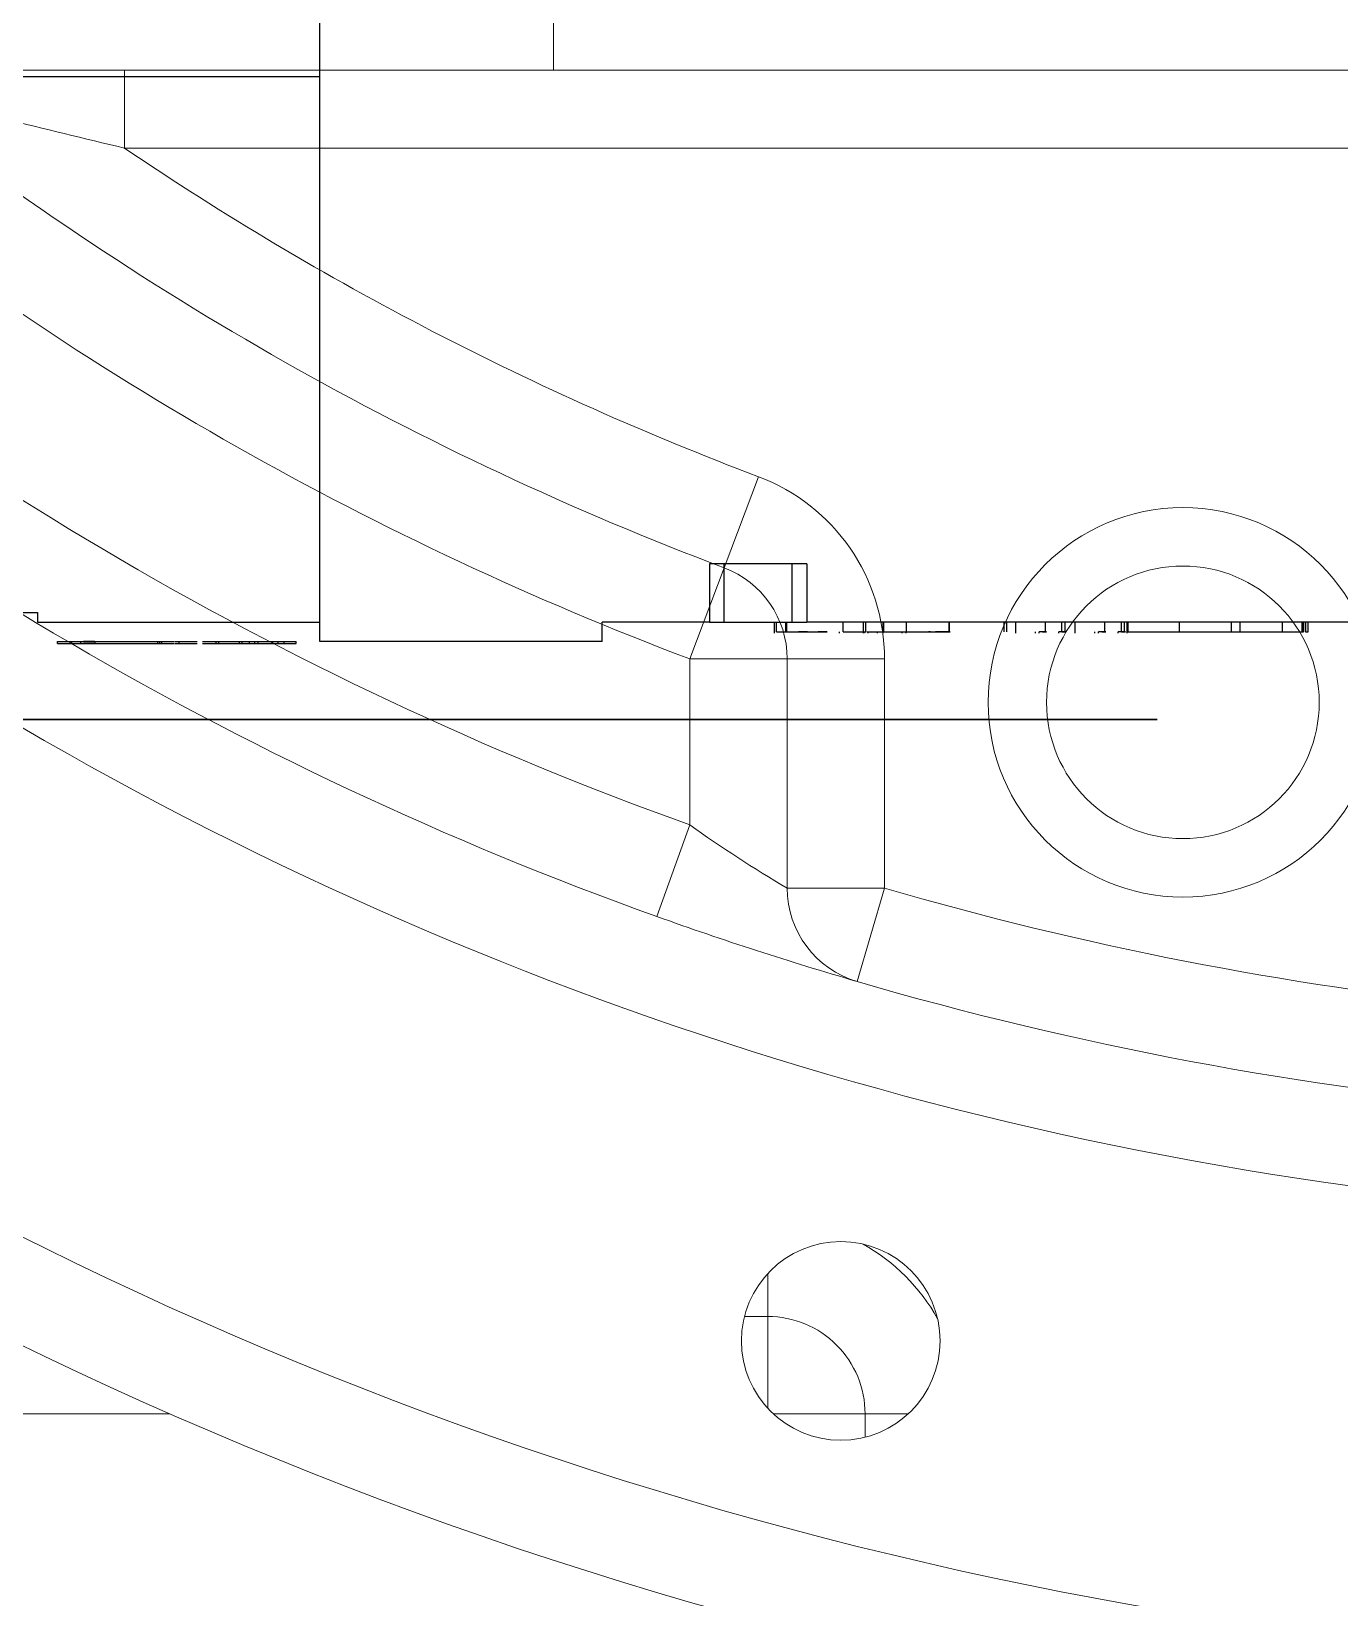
# Model space of a CAD drawing. Header units: millimetres. Extents: x 10462777 to 22643323, y 453826 to 1389191.
# Drawn here: x 11308248 to 11308315.1, y 596676.7 to 596757.1 of the extents above; entities that cross this region are included whole.
import ezdxf

# ---------------------------------------------------------------- set-up
doc = ezdxf.new("R2010")
doc.units = ezdxf.units.MM
doc.header["$LTSCALE"] = 200
doc.header["$MEASUREMENT"] = 0
doc.linetypes.add('CENTER2', pattern=[1.125, 0.75, -0.125, 0.125, -0.125])
doc.linetypes.add('PHANTOM', pattern=[2.5, 1.25, -0.25, 0.25, -0.25, 0.25, -0.25])
doc.layers.get('0').update_dxf_attribs({"linetype": 'CONTINUOUS'})
for name, color, linetype in [('2', 2, 'CONTINUOUS'), ('205', 4, 'CONTINUOUS'), ('DV1_DEFAULT', 7, 'CONTINUOUS')]:
    doc.layers.add(name, color=color, linetype=linetype)
doc.layers.add('LAYOUT', color=8, linetype='CONTINUOUS', lineweight=25)

# ---------------------------------------------------------------- blocks, each defined once
blk = doc.blocks.new('r710ic')
at = {"layer": 'DV1_DEFAULT', "color": 7, "linetype": 'Continuous', "lineweight": 0}
for p, q in [((271846.368, 104318.326), (271846.368, 104408.557)), ((271915.368, 104298.628), (271915.368, 104326.642)), ((271911.368, 104250.529), (271911.368, 104320.657)), ((271915.368, 104320.657), (271911.368, 104320.657)), ((271915.368, 104298.628), (271920.368, 104298.628)), ((271915.368, 104250.529), (271915.368, 104298.628)), ((271915.368, 104288.628), (271915.368, 104298.628)), ((271871.907, 104293.314), (271876.614, 104291.628)), ((271876.614, 104291.628), (271885.138, 104291.628)), ((271885.138, 104291.628), (271885.138, 104286.628)), ((271885.138, 104291.628), (271889.815, 104289.862)), ((271894.493, 104288.095), (271889.815, 104289.862)), ((271851.368, 104288.818), (271851.368, 104287.628)), ((271846.368, 104282.628), (271846.368, 104287.335)), ((271851.368, 104287.628), (271846.662, 104287.628)), ((271853.567, 104287.628), (271851.368, 104287.628)), ((271873.368, 104286.628), (271885.138, 104286.628)), ((271873.368, 104281.628), (271873.368, 104286.628)), ((271885.138, 104281.628), (271885.138, 104286.628)), ((271846.368, 104282.628), (271845.169, 104282.628)), ((271846.368, 104280.414), (271846.368, 104282.628)), ((271873.368, 104281.628), (271868.568, 104283.028)), ((271885.138, 104281.628), (271873.368, 104281.628))]:
    blk.add_line(p, q, dxfattribs=at)
at = {"layer": 'DV1_DEFAULT', "color": 3, "linetype": 'CENTER2', "lineweight": 0}
blk.add_circle((272041.368, 104232.628), 367.644, dxfattribs=at)
at = {"layer": 'DV1_DEFAULT', "color": 7, "linetype": 'Continuous', "lineweight": 0}
for centre, radius in [((271850.115, 104283.875), 5.1), ((271882.908, 104266.31), 10), ((271882.908, 104266.31), 7)]:
    blk.add_circle(centre, radius, dxfattribs=at)
for centre, radius, start, end in [((272041.368, 104232.628), 213, 126.26703, 191.52219), ((272041.368, 104232.628), 208, 127.28422, 190.91197), ((272041.368, 104232.628), 185, 132.92818, 187.69331), ((272041.368, 104232.628), 180, 138.46678, 160.2971), ((272041.368, 104232.628), 175, 138.46678, 160.2971), ((272041.368, 104232.628), 167, 141.6681, 159.31111), ((272041.368, 104232.628), 162, 141.6681, 159.31111), ((273040.558, 104049.12), 1161.38, 165.851208, 166.478789), ((272041.368, 104232.628), 157, 145.89644, 159.31111), ((272041.368, 104232.628), 180, 160.2971, 163.7398), ((271928.395, 104254.463), 63.738, 144.33105, 149.69153), ((271885.138, 104291.628), 5, 270, 339.31111), ((271885.138, 104291.628), 10, 270, 339.31111), ((271846.368, 104287.628), 5, 270, 0), ((271873.368, 104281.628), 5, 90, 163.7398), ((271846.368, 104287.628), 10, 299.25132, 330.63955), ((272041.368, 104232.628), 180, 163.7398, 186.14345), ((272041.368, 104232.628), 175, 163.7398, 184.50662)]:
    blk.add_arc(centre, radius, start, end, dxfattribs=at)
at = {"layer": 'LAYOUT', "color": 3}
blk.add_circle((272041.368, 104232.628), 2050.12, dxfattribs=at)
blk = doc.blocks.new('A$C7DA30AB0')
at = {"layer": 'LAYOUT', "color": 6, "linetype": 'PHANTOM'}
blk.add_circle((3030.448, 3025.987, 0), 2693.021, dxfattribs=at)

msp = doc.modelspace()

# ---------------------------------------------------------------- linework, layer by layer
at = {"layer": '2', "color": 172, "linetype": 'Continuous'}
for p, q in [((11308305.78304, 596721.76767, 0), (11308137.69449, 596721.76767, 0)), ((11308193.86761, 596721.76767, 0), (11308305.78304, 596721.76767, 0))]:
    msp.add_line(p, q, dxfattribs=at)
at = {"layer": '2', "color": 95, "linetype": 'Continuous'}
for p, q in [((11308275.78261, 596721.76767, 0), (11308156.80687, 596721.76767, 0)), ((11308201.94485, 596721.76767, 0), (11308302.97223, 596721.76767, 0)), ((11308305.78304, 596721.76767, 0), (11308275.78261, 596721.76767, 0)), ((11308305.78304, 596721.76767, 0), (11308302.97223, 596721.76767, 0))]:
    msp.add_line(p, q, dxfattribs=at)
at = {"layer": '205', "color": 252, "linetype": 'Continuous'}
for p, q in [((11308262.78243, 596725.76772, 0), (11308262.78243, 596759.76821, 0)), ((11308262.78243, 596754.76813, 0), (11308245.28218, 596754.76813, 0)), ((11308287.78278, 596729.76778, 0), (11308282.78271, 596729.76778, 0)), ((11308282.78271, 596729.76778, 0), (11308282.78271, 596726.76774, 0)), ((11308283.53272, 596729.76778, 0), (11308283.53272, 596726.76774, 0)), ((11308287.03277, 596726.76774, 0), (11308287.03277, 596729.76778, 0)), ((11308287.78278, 596729.76778, 0), (11308287.78278, 596726.76774, 0)), ((11308235.28203, 596727.26774, 0), (11308248.28222, 596727.26774, 0)), ((11308248.28222, 596727.26774, 0), (11308248.28222, 596726.76774, 0)), ((11308248.28222, 596726.76774, 0), (11308262.78243, 596726.76774, 0)), ((11308277.28263, 596725.76772, 0), (11308277.28263, 596726.76774, 0)), ((11308282.78271, 596726.76774, 0), (11308277.28263, 596726.76774, 0)), ((11308282.78271, 596726.76774, 0), (11308283.53274, 596726.76774, 0)), ((11308283.53272, 596726.76774, 0), (11308285.28274, 596726.76774, 0)), ((11308285.28274, 596726.76774, 0), (11308287.03277, 596726.76774, 0)), ((11308286.11914, 596726.76774, 0), (11308286.11914, 596726.20523, 0)), ((11308286.23827, 596726.26773, 0), (11308286.23827, 596726.76774, 0)), ((11308286.71447, 596726.26773, 0), (11308286.71447, 596726.76774, 0)), ((11308286.76209, 596726.26773, 0), (11308286.76209, 596726.76774, 0)), ((11308287.03275, 596726.76774, 0), (11308287.78278, 596726.76774, 0)), ((11308316.28319, 596726.76774, 0), (11308287.78278, 596726.76774, 0)), ((11308289.65454, 596726.26773, 0), (11308289.65454, 596726.76774, 0)), ((11308290.69071, 596726.26773, 0), (11308290.69071, 596726.76774, 0)), ((11308290.80976, 596726.26773, 0), (11308290.80976, 596726.76774, 0)), ((11308290.80984, 596726.26773, 0), (11308290.80984, 596726.76774, 0)), ((11308291.69985, 596726.26773, 0), (11308291.69985, 596726.76774, 0)), ((11308291.73835, 596726.26773, 0), (11308291.73835, 596726.76774, 0)), ((11308292.90503, 596726.26773, 0), (11308292.90503, 596726.76774, 0)), ((11308295.10288, 596726.26773, 0), (11308295.10288, 596726.76774, 0)), ((11308295.11935, 596726.26773, 0), (11308295.11935, 596726.76774, 0)), ((11308297.91422, 596726.26773, 0), (11308297.91422, 596726.76774, 0)), ((11308298.05708, 596726.26773, 0), (11308298.05708, 596726.76774, 0)), ((11308298.50001, 596726.76774, 0), (11308298.50001, 596726.20523, 0)), ((11308300.04799, 596726.26773, 0), (11308300.04799, 596726.76774, 0)), ((11308300.89046, 596726.26773, 0), (11308300.89046, 596726.76774, 0)), ((11308301.05713, 596726.26773, 0), (11308301.05713, 596726.76774, 0)), ((11308301.54767, 596726.76773, 0), (11308301.54767, 596726.20523, 0)), ((11308303.09565, 596726.26773, 0), (11308303.09565, 596726.76774, 0)), ((11308303.93812, 596726.26773, 0), (11308303.93812, 596726.76774, 0)), ((11308304.10479, 596726.26773, 0), (11308304.10479, 596726.76774, 0)), ((11308304.21471, 596726.76774, 0), (11308304.21471, 596726.20523, 0)), ((11308304.28615, 596726.26773, 0), (11308304.28615, 596726.76774, 0)), ((11308306.92904, 596726.26773, 0), (11308306.92904, 596726.76774, 0)), ((11308309.59575, 596726.26773, 0), (11308309.59575, 596726.76774, 0)), ((11308310.04813, 596726.26773, 0), (11308310.04813, 596726.76774, 0)), ((11308312.21483, 596726.26773, 0), (11308312.21483, 596726.76774, 0)), ((11308313.22397, 596726.26773, 0), (11308313.22397, 596726.76774, 0)), ((11308313.2954, 596726.26773, 0), (11308313.2954, 596726.76774, 0)), ((11308313.39063, 596726.26773, 0), (11308313.39063, 596726.76774, 0)), ((11308313.40532, 596726.26773, 0), (11308313.40532, 596726.76774, 0)), ((11308313.53349, 596726.26773, 0), (11308313.53349, 596726.76774, 0)), ((11308289.44867, 596726.26774, 0), (11308289.44867, 596726.20523, 0)), ((11308290.69071, 596726.26773, 0), (11308290.80976, 596726.26773, 0)), ((11308290.69093, 596726.20523, 0), (11308290.69093, 596726.26773, 0)), ((11308290.70992, 596726.26773, 0), (11308290.70992, 596726.20523, 0)), ((11308290.87418, 596726.26773, 0), (11308291.19072, 596726.26773, 0)), ((11308290.91234, 596726.26773, 0), (11308290.91234, 596726.20523, 0)), ((11308291.42511, 596726.20523, 0), (11308291.42511, 596726.26773, 0)), ((11308291.69985, 596726.26773, 0), (11308291.73835, 596726.26773, 0)), ((11308291.70007, 596726.20523, 0), (11308291.70007, 596726.26773, 0)), ((11308291.73835, 596726.26773, 0), (11308292.90503, 596726.26773, 0)), ((11308292.68636, 596726.20523, 0), (11308292.68636, 596726.26774, 0)), ((11308292.88878, 596726.20523, 0), (11308292.88878, 596726.26774, 0)), ((11308292.90504, 596726.26773, 0), (11308293.91417, 596726.26773, 0)), ((11308299.50915, 596726.26774, 0), (11308299.50915, 596726.20523, 0)), ((11308299.7147, 596726.20523, 0), (11308299.7147, 596726.26773, 0)), ((11308300.72384, 596726.20523, 0), (11308300.72384, 596726.26773, 0)), ((11308302.55681, 596726.26773, 0), (11308302.55681, 596726.20523, 0)), ((11308302.76236, 596726.20523, 0), (11308302.76236, 596726.26774, 0)), ((11308303.7715, 596726.20523, 0), (11308303.7715, 596726.26774, 0)), ((11308305.87681, 596726.26773, 0), (11308306.07923, 596726.26773, 0)), ((11308306.07922, 596726.26773, 0), (11308306.92907, 596726.26773, 0)), ((11308306.92904, 596726.26773, 0), (11308309.59575, 596726.26773, 0)), ((11308309.59574, 596726.26773, 0), (11308310.04812, 596726.26773, 0)), ((11308310.04813, 596726.26773, 0), (11308312.21483, 596726.26773, 0)), ((11308312.21483, 596726.26773, 0), (11308312.28626, 596726.26773, 0)), ((11308312.21483, 596726.26773, 0), (11308313.22397, 596726.26773, 0)), ((11308313.22397, 596726.26773, 0), (11308313.2954, 596726.26773, 0)), ((11308313.39063, 596726.26773, 0), (11308313.53349, 596726.26773, 0)), ((11308249.31422, 596725.66772, 0), (11308249.31422, 596725.76772, 0)), ((11308249.31422, 596725.76772, 0), (11308250.04637, 596725.76772, 0)), ((11308249.31422, 596725.66772, 0), (11308250.04637, 596725.66772, 0)), ((11308250.04637, 596725.66772, 0), (11308250.04637, 596725.76772, 0)), ((11308250.51377, 596725.76772, 0), (11308251.24592, 596725.76772, 0)), ((11308250.51377, 596725.66772, 0), (11308250.51377, 596725.76772, 0)), ((11308250.51377, 596725.66772, 0), (11308251.24592, 596725.66772, 0)), ((11308251.24592, 596725.66772, 0), (11308251.24592, 596725.76772, 0)), ((11308254.46025, 596725.76772, 0), (11308254.5674, 596725.76772, 0)), ((11308254.46025, 596725.66772, 0), (11308254.46025, 596725.76772, 0)), ((11308254.46025, 596725.66772, 0), (11308254.5674, 596725.66772, 0)), ((11308254.5674, 596725.66772, 0), (11308254.5674, 596725.76772, 0)), ((11308254.56744, 596725.66772, 0), (11308254.56744, 596725.76772, 0)), ((11308254.67454, 596725.66772, 0), (11308254.67454, 596725.76772, 0)), ((11308255.5643, 596725.66772, 0), (11308255.5643, 596725.76772, 0)), ((11308256.76107, 596725.76772, 0), (11308257.45719, 596725.76772, 0)), ((11308256.76107, 596725.66772, 0), (11308257.45719, 596725.66772, 0)), ((11308257.45719, 596725.76772, 0), (11308257.60005, 596725.76772, 0)), ((11308257.45719, 596725.66772, 0), (11308257.45719, 596725.76772, 0)), ((11308257.45719, 596725.66772, 0), (11308257.60005, 596725.66772, 0)), ((11308257.60005, 596725.66772, 0), (11308257.60005, 596725.76772, 0)), ((11308257.60006, 596725.76772, 0), (11308258.65674, 596725.76772, 0)), ((11308257.60006, 596725.66772, 0), (11308258.65674, 596725.66772, 0)), ((11308258.65674, 596725.76772, 0), (11308258.7996, 596725.76772, 0)), ((11308258.65674, 596725.66772, 0), (11308258.65674, 596725.76772, 0)), ((11308258.65674, 596725.66772, 0), (11308258.7996, 596725.66772, 0)), ((11308258.7996, 596725.66772, 0), (11308258.7996, 596725.76772, 0)), ((11308258.7996, 596725.76772, 0), (11308259.1715, 596725.76772, 0)), ((11308258.7996, 596725.66772, 0), (11308259.1715, 596725.66772, 0)), ((11308258.95997, 596725.78022, 0), (11308258.95997, 596725.76772, 0)), ((11308258.95997, 596725.66772, 0), (11308258.95997, 596725.65522, 0)), ((11308259.1715, 596725.76772, 0), (11308259.43936, 596725.76772, 0)), ((11308259.1715, 596725.66772, 0), (11308259.1715, 596725.76772, 0)), ((11308259.1715, 596725.66772, 0), (11308259.43936, 596725.66772, 0)), ((11308259.43936, 596725.66772, 0), (11308259.43936, 596725.76772, 0)), ((11308259.43936, 596725.76772, 0), (11308259.62104, 596725.76772, 0)), ((11308259.43936, 596725.66772, 0), (11308259.62104, 596725.66772, 0)), ((11308259.4771, 596725.78022, 0), (11308259.4771, 596725.76772, 0)), ((11308259.4771, 596725.66772, 0), (11308259.4771, 596725.65522, 0)), ((11308259.62104, 596725.66772, 0), (11308259.62104, 596725.76772, 0)), ((11308259.62104, 596725.76772, 0), (11308260.37105, 596725.76772, 0)), ((11308259.62104, 596725.66772, 0), (11308260.37105, 596725.66772, 0)), ((11308260.15952, 596725.78022, 0), (11308260.15952, 596725.76772, 0)), ((11308260.15952, 596725.66772, 0), (11308260.15952, 596725.65522, 0)), ((11308260.37105, 596725.76772, 0), (11308260.63891, 596725.76772, 0)), ((11308260.37105, 596725.66772, 0), (11308260.37105, 596725.76772, 0)), ((11308260.37105, 596725.66772, 0), (11308260.63891, 596725.66772, 0)), ((11308260.63891, 596725.66772, 0), (11308260.63891, 596725.76772, 0)), ((11308260.63891, 596725.76772, 0), (11308260.94249, 596725.76772, 0)), ((11308260.63891, 596725.66772, 0), (11308260.94249, 596725.66772, 0)), ((11308260.94249, 596725.66772, 0), (11308260.94249, 596725.76772, 0)), ((11308260.94249, 596725.76772, 0), (11308261.5675, 596725.76772, 0)), ((11308260.94249, 596725.66772, 0), (11308261.5675, 596725.66772, 0)), ((11308261.5675, 596725.66772, 0), (11308261.5675, 596725.76772, 0)), ((11308277.28263, 596725.76772, 0), (11308262.78243, 596725.76772, 0))]:
    msp.add_line(p, q, dxfattribs=at)
for points, knots in [([(11308286.23827, 596726.26773, 0), (11308286.24381, 596726.26773, 0), (11308286.25441, 596726.26773, 0), (11308286.29351, 596726.26773, 0), (11308286.34934, 596726.26773, 0), (11308286.42407, 596726.26773, 0), (11308286.50994, 596726.26773, 0), (11308286.6034, 596726.26773, 0), (11308286.70284, 596726.26773, 0), (11308286.80834, 596726.26773, 0), (11308286.91377, 596726.26773, 0), (11308287.01678, 596726.26773, 0), (11308287.117, 596726.26773, 0), (11308287.21607, 596726.26773, 0), (11308287.31615, 596726.26773, 0), (11308287.41659, 596726.26773, 0), (11308287.51941, 596726.26773, 0), (11308287.60449, 596726.26773, 0), (11308287.67136, 596726.26773, 0), (11308287.71329, 596726.26773, 0), (11308287.74951, 596726.26773, 0), (11308287.77946, 596726.26773, 0), (11308287.79936, 596726.26773, 0), (11308287.81521, 596726.26773, 0), (11308287.8211, 596726.26773, 0), (11308287.823, 596726.26773, 0), (11308287.81357, 596726.26773, 0), (11308287.78911, 596726.26773, 0), (11308287.75144, 596726.26773, 0), (11308287.70011, 596726.26773, 0), (11308287.63396, 596726.26773, 0), (11308287.55484, 596726.26773, 0), (11308287.46256, 596726.26773, 0), (11308287.39312, 596726.26773, 0), (11308287.35733, 596726.26773, 0)], [0, 0, 0, 0, 0.04863907, 0.09299281, 0.13382089, 0.1720935, 0.20787883, 0.24046821, 0.27078072, 0.30014214, 0.32885041, 0.35626846, 0.38290156, 0.40906343, 0.43612677, 0.46605857, 0.49967133, 0.53787423, 0.5580705, 0.57846243, 0.59943699, 0.62092421, 0.64378632, 0.66768985, 0.69297523, 0.7200765, 0.74823892, 0.77791452, 0.80898963, 0.84232034, 0.87777594, 0.91568406, 0.9565475, 1, 1, 1, 1]), ([(11308287.24741, 596726.26773, 0), (11308287.25295, 596726.26773, 0), (11308287.26355, 596726.26773, 0), (11308287.30264, 596726.26773, 0), (11308287.35848, 596726.26773, 0), (11308287.43321, 596726.26773, 0), (11308287.51908, 596726.26773, 0), (11308287.61254, 596726.26773, 0), (11308287.71198, 596726.26773, 0), (11308287.81748, 596726.26773, 0), (11308287.92291, 596726.26773, 0), (11308288.02592, 596726.26773, 0), (11308288.12614, 596726.26773, 0), (11308288.2252, 596726.26773, 0), (11308288.32529, 596726.26773, 0), (11308288.42572, 596726.26773, 0), (11308288.52855, 596726.26773, 0), (11308288.61363, 596726.26773, 0), (11308288.68049, 596726.26773, 0), (11308288.72242, 596726.26773, 0), (11308288.75864, 596726.26773, 0), (11308288.7886, 596726.26773, 0), (11308288.8085, 596726.26773, 0), (11308288.82435, 596726.26773, 0), (11308288.83023, 596726.26773, 0), (11308288.83214, 596726.26773, 0), (11308288.8227, 596726.26773, 0), (11308288.79824, 596726.26773, 0), (11308288.76057, 596726.26773, 0), (11308288.70925, 596726.26773, 0), (11308288.64309, 596726.26773, 0), (11308288.56398, 596726.26773, 0), (11308288.47169, 596726.26773, 0), (11308288.40226, 596726.26773, 0), (11308288.36647, 596726.26773, 0)], [0, 0, 0, 0, 0.04863907, 0.09299281, 0.13382089, 0.1720935, 0.20787883, 0.24046821, 0.27078072, 0.30014214, 0.32885041, 0.35626846, 0.38290156, 0.40906343, 0.43612677, 0.46605857, 0.49967133, 0.53787423, 0.5580705, 0.57846243, 0.59943699, 0.62092421, 0.64378632, 0.66768985, 0.69297523, 0.7200765, 0.74823892, 0.77791452, 0.80898963, 0.84232034, 0.87777594, 0.91568406, 0.9565475, 1, 1, 1, 1]), ([(11308289.65454, 596726.26773, 0), (11308289.70176, 596726.26773, 0), (11308289.79053, 596726.26773, 0), (11308289.91772, 596726.26773, 0), (11308290.03002, 596726.26773, 0), (11308290.13011, 596726.26773, 0), (11308290.22115, 596726.26773, 0), (11308290.30858, 596726.26773, 0), (11308290.39524, 596726.26773, 0), (11308290.4622, 596726.26773, 0), (11308290.51398, 596726.26773, 0), (11308290.54894, 596726.26773, 0), (11308290.579, 596726.26773, 0), (11308290.60582, 596726.26773, 0), (11308290.62678, 596726.26773, 0), (11308290.64425, 596726.26773, 0), (11308290.65838, 596726.26773, 0), (11308290.66863, 596726.26773, 0), (11308290.67296, 596726.26773, 0), (11308290.67857, 596726.26773, 0), (11308290.68115, 596726.26773, 0), (11308290.68511, 596726.26773, 0), (11308290.68753, 596726.26773, 0), (11308290.6889, 596726.26773, 0), (11308290.69126, 596726.26773, 0), (11308290.6909, 596726.26773, 0), (11308290.69071, 596726.26773, 0)], [0, 0, 0, 0, 0.10309249, 0.1938057, 0.27414919, 0.34409101, 0.41125827, 0.48000146, 0.55080354, 0.62502506, 0.66067777, 0.69102689, 0.71750126, 0.73899389, 0.75568276, 0.76795663, 0.77745972, 0.78466718, 0.7942956, 0.8093213, 0.82845322, 0.85260711, 0.88174715, 0.91653763, 0.95575046, 1, 1, 1, 1]), ([(11308290.91035, 596726.26773, 0), (11308290.91748, 596726.26773, 0), (11308290.96197, 596726.26773, 0), (11308291.03915, 596726.26773, 0), (11308291.13924, 596726.26773, 0), (11308291.23028, 596726.26773, 0), (11308291.31771, 596726.26773, 0), (11308291.40438, 596726.26773, 0), (11308291.47133, 596726.26773, 0), (11308291.52312, 596726.26773, 0), (11308291.55808, 596726.26773, 0), (11308291.58814, 596726.26773, 0), (11308291.61496, 596726.26773, 0), (11308291.63591, 596726.26773, 0), (11308291.65339, 596726.26773, 0), (11308291.66752, 596726.26773, 0), (11308291.67776, 596726.26773, 0), (11308291.6821, 596726.26773, 0), (11308291.6877, 596726.26773, 0), (11308291.69028, 596726.26773, 0), (11308291.69425, 596726.26773, 0), (11308291.69667, 596726.26773, 0), (11308291.69804, 596726.26773, 0), (11308291.7004, 596726.26773, 0), (11308291.70004, 596726.26773, 0), (11308291.69985, 596726.26773, 0)], [0, 0, 0, 0, 0.01869225, 0.11648716, 0.20162103, 0.2833777, 0.36705259, 0.45323359, 0.54357676, 0.5869736, 0.62391485, 0.65613971, 0.68230076, 0.70261462, 0.7175545, 0.72912176, 0.73789475, 0.74961455, 0.76790399, 0.79119155, 0.82059191, 0.85606146, 0.89840877, 0.94613902, 1, 1, 1, 1]), ([(11308292.90503, 596726.26773, 0), (11308292.95327, 596726.26773, 0), (11308293.04699, 596726.26773, 0), (11308293.18326, 596726.26773, 0), (11308293.311, 596726.26773, 0), (11308293.43013, 596726.26773, 0), (11308293.54085, 596726.26773, 0), (11308293.64302, 596726.26773, 0), (11308293.73711, 596726.26773, 0), (11308293.8216, 596726.26773, 0), (11308293.89825, 596726.26773, 0), (11308293.96419, 596726.26773, 0), (11308294.01898, 596726.26773, 0), (11308294.0654, 596726.26773, 0), (11308294.10047, 596726.26773, 0), (11308294.1251, 596726.26773, 0), (11308294.13972, 596726.26773, 0), (11308294.14466, 596726.26773, 0), (11308294.14068, 596726.26773, 0), (11308294.13174, 596726.26773, 0), (11308294.11526, 596726.26773, 0), (11308294.09116, 596726.26773, 0), (11308294.06556, 596726.26773, 0), (11308294.04537, 596726.26773, 0), (11308294.0375, 596726.26773, 0)], [0, 0, 0, 0, 0.06083928, 0.11818738, 0.17257765, 0.22358552, 0.27225881, 0.31895931, 0.36326749, 0.40668357, 0.44900236, 0.49051892, 0.53197082, 0.57443075, 0.61818762, 0.66352528, 0.71177997, 0.76263662, 0.81309552, 0.86000173, 0.90286305, 0.94235233, 0.97907506, 1, 1, 1, 1]), ([(11308293.91417, 596726.26773, 0), (11308293.96241, 596726.26773, 0), (11308294.05613, 596726.26773, 0), (11308294.1924, 596726.26773, 0), (11308294.32014, 596726.26773, 0), (11308294.43926, 596726.26773, 0), (11308294.54999, 596726.26773, 0), (11308294.65216, 596726.26773, 0), (11308294.74625, 596726.26773, 0), (11308294.83073, 596726.26773, 0), (11308294.90739, 596726.26773, 0), (11308294.97333, 596726.26773, 0), (11308295.02812, 596726.26773, 0), (11308295.07453, 596726.26773, 0), (11308295.1096, 596726.26773, 0), (11308295.13424, 596726.26773, 0), (11308295.14885, 596726.26773, 0), (11308295.1538, 596726.26773, 0), (11308295.14981, 596726.26773, 0), (11308295.14087, 596726.26773, 0), (11308295.1244, 596726.26773, 0), (11308295.1003, 596726.26773, 0), (11308295.07129, 596726.26773, 0), (11308295.03339, 596726.26773, 0), (11308294.99094, 596726.26773, 0), (11308294.92161, 596726.26773, 0), (11308294.82422, 596726.26773, 0), (11308294.69297, 596726.26773, 0), (11308294.54792, 596726.26773, 0), (11308294.444, 596726.26773, 0), (11308294.39037, 596726.26773, 0)], [0, 0, 0, 0, 0.04562921, 0.08864005, 0.12943253, 0.16768823, 0.20419299, 0.23921818, 0.27244914, 0.30501102, 0.33674994, 0.36788718, 0.39897594, 0.43082072, 0.46363819, 0.49764125, 0.53383207, 0.57197435, 0.60981832, 0.64499778, 0.6771436, 0.7067604, 0.73430229, 0.75968057, 0.78367524, 0.80649324, 0.85211228, 0.89893064, 0.9478437, 1, 1, 1, 1]), ([(11308299.88132, 596726.26773, 0), (11308299.89865, 596726.26773, 0), (11308299.9337, 596726.26773, 0), (11308299.97645, 596726.26773, 0), (11308300.01369, 596726.26773, 0), (11308300.04338, 596726.26773, 0), (11308300.06735, 596726.26773, 0), (11308300.08386, 596726.26773, 0), (11308300.09322, 596726.26773, 0), (11308300.09666, 596726.26773, 0), (11308300.09389, 596726.26773, 0), (11308300.08114, 596726.26773, 0), (11308300.0621, 596726.26773, 0), (11308300.03463, 596726.26773, 0), (11308299.99987, 596726.26773, 0), (11308299.9559, 596726.26773, 0), (11308299.90614, 596726.26773, 0), (11308299.84714, 596726.26773, 0), (11308299.78613, 596726.26773, 0), (11308299.74221, 596726.26773, 0), (11308299.72231, 596726.26773, 0)], [0, 0, 0, 0, 0.04885974, 0.0988323, 0.15081316, 0.20457818, 0.26091746, 0.31999579, 0.3816364, 0.44647198, 0.51130755, 0.57388704, 0.63356023, 0.69148033, 0.747956, 0.80254403, 0.85621465, 0.9093598, 0.96096254, 1, 1, 1, 1]), ([(11308300.89046, 596726.26773, 0), (11308300.90779, 596726.26773, 0), (11308300.94284, 596726.26773, 0), (11308300.98559, 596726.26773, 0), (11308301.02283, 596726.26773, 0), (11308301.05251, 596726.26773, 0), (11308301.07648, 596726.26773, 0), (11308301.093, 596726.26773, 0), (11308301.10235, 596726.26773, 0), (11308301.1058, 596726.26773, 0), (11308301.10302, 596726.26773, 0), (11308301.09027, 596726.26773, 0), (11308301.07124, 596726.26773, 0), (11308301.04377, 596726.26773, 0), (11308301.00901, 596726.26773, 0), (11308300.96503, 596726.26773, 0), (11308300.91528, 596726.26773, 0), (11308300.85627, 596726.26773, 0), (11308300.79524, 596726.26773, 0), (11308300.75128, 596726.26773, 0), (11308300.73136, 596726.26773, 0)], [0, 0, 0, 0, 0.04885686, 0.09882648, 0.15080428, 0.20456613, 0.2609021, 0.31997695, 0.38161394, 0.44644569, 0.51127745, 0.57385325, 0.63352293, 0.69143962, 0.74791197, 0.80249678, 0.85616424, 0.90930627, 0.96090597, 1, 1, 1, 1]), ([(11308302.92898, 596726.26773, 0), (11308302.94631, 596726.26773, 0), (11308302.98136, 596726.26773, 0), (11308303.02411, 596726.26773, 0), (11308303.06135, 596726.26773, 0), (11308303.09104, 596726.26773, 0), (11308303.11501, 596726.26773, 0), (11308303.13152, 596726.26773, 0), (11308303.14088, 596726.26773, 0), (11308303.14432, 596726.26773, 0), (11308303.14155, 596726.26773, 0), (11308303.1288, 596726.26773, 0), (11308303.10976, 596726.26773, 0), (11308303.08229, 596726.26773, 0), (11308303.04754, 596726.26773, 0), (11308303.00356, 596726.26773, 0), (11308302.95381, 596726.26773, 0), (11308302.8948, 596726.26773, 0), (11308302.83379, 596726.26773, 0), (11308302.78987, 596726.26773, 0), (11308302.76998, 596726.26773, 0)], [0, 0, 0, 0, 0.04885974, 0.0988323, 0.15081316, 0.20457818, 0.26091746, 0.31999579, 0.3816364, 0.44647198, 0.51130755, 0.57388704, 0.63356023, 0.69148033, 0.747956, 0.80254403, 0.85621465, 0.9093598, 0.96096254, 1, 1, 1, 1]), ([(11308303.93812, 596726.26773, 0), (11308303.95545, 596726.26773, 0), (11308303.9905, 596726.26773, 0), (11308304.03325, 596726.26773, 0), (11308304.07049, 596726.26773, 0), (11308304.10018, 596726.26773, 0), (11308304.12415, 596726.26773, 0), (11308304.14066, 596726.26773, 0), (11308304.15002, 596726.26773, 0), (11308304.15346, 596726.26773, 0), (11308304.15069, 596726.26773, 0), (11308304.13793, 596726.26773, 0), (11308304.1189, 596726.26773, 0), (11308304.09143, 596726.26773, 0), (11308304.05667, 596726.26773, 0), (11308304.01269, 596726.26773, 0), (11308303.96294, 596726.26773, 0), (11308303.90394, 596726.26773, 0), (11308303.84293, 596726.26773, 0), (11308303.799, 596726.26773, 0), (11308303.77911, 596726.26773, 0)], [0, 0, 0, 0, 0.04885974, 0.0988323, 0.15081316, 0.20457818, 0.26091746, 0.31999579, 0.3816364, 0.44647198, 0.51130755, 0.57388704, 0.63356023, 0.69148033, 0.747956, 0.80254403, 0.85621465, 0.9093598, 0.96096254, 1, 1, 1, 1]), ([(11308304.21473, 596726.26773, 0), (11308304.21491, 596726.26773, 0), (11308304.21779, 596726.26773, 0), (11308304.22983, 596726.26773, 0), (11308304.25018, 596726.26773, 0), (11308304.27773, 596726.26773, 0), (11308304.3154, 596726.26773, 0), (11308304.36025, 596726.26773, 0), (11308304.41307, 596726.26773, 0), (11308304.47512, 596726.26773, 0), (11308304.53919, 596726.26773, 0), (11308304.60322, 596726.26773, 0), (11308304.6651, 596726.26773, 0), (11308304.7275, 596726.26773, 0), (11308304.78696, 596726.26773, 0), (11308304.84693, 596726.26773, 0), (11308304.90506, 596726.26773, 0), (11308304.98274, 596726.26773, 0), (11308305.0798, 596726.26773, 0), (11308305.19769, 596726.26773, 0), (11308305.31844, 596726.26773, 0), (11308305.42102, 596726.26773, 0), (11308305.50524, 596726.26773, 0), (11308305.5683, 596726.26773, 0), (11308305.63128, 596726.26773, 0), (11308305.69424, 596726.26773, 0), (11308305.75661, 596726.26773, 0), (11308305.8181, 596726.26773, 0), (11308305.88095, 596726.26773, 0), (11308305.94256, 596726.26773, 0), (11308306.00167, 596726.26773, 0), (11308306.0516, 596726.26773, 0), (11308306.09496, 596726.26773, 0), (11308306.13019, 596726.26773, 0), (11308306.15754, 596726.26773, 0), (11308306.17626, 596726.26773, 0), (11308306.18953, 596726.26773, 0), (11308306.19046, 596726.26773, 0), (11308306.19093, 596726.26773, 0)], [0, 0, 0, 0, 0.0324278, 0.06455557, 0.09560676, 0.12574293, 0.15478445, 0.18330887, 0.21132224, 0.23918564, 0.26613358, 0.29070655, 0.31347349, 0.33423118, 0.35323559, 0.37058985, 0.38675861, 0.40188416, 0.43155614, 0.46196996, 0.49283681, 0.52476232, 0.54131602, 0.55897422, 0.57815635, 0.59923357, 0.62265061, 0.64832453, 0.6766899, 0.70791527, 0.7408748, 0.77431054, 0.80879987, 0.84421877, 0.88094951, 0.91914252, 0.95872306, 1, 1, 1, 1]), ([(11308305.22387, 596726.26773, 0), (11308305.22404, 596726.26773, 0), (11308305.22692, 596726.26773, 0), (11308305.23897, 596726.26773, 0), (11308305.25931, 596726.26773, 0), (11308305.28687, 596726.26773, 0), (11308305.32454, 596726.26773, 0), (11308305.36939, 596726.26773, 0), (11308305.4222, 596726.26773, 0), (11308305.48425, 596726.26773, 0), (11308305.54833, 596726.26773, 0), (11308305.61236, 596726.26773, 0), (11308305.67423, 596726.26773, 0), (11308305.73663, 596726.26773, 0), (11308305.7961, 596726.26773, 0), (11308305.85607, 596726.26773, 0), (11308305.91419, 596726.26773, 0), (11308305.99187, 596726.26773, 0), (11308306.08894, 596726.26773, 0), (11308306.20683, 596726.26773, 0), (11308306.32757, 596726.26773, 0), (11308306.43015, 596726.26773, 0), (11308306.51438, 596726.26773, 0), (11308306.57743, 596726.26773, 0), (11308306.64042, 596726.26773, 0), (11308306.70337, 596726.26773, 0), (11308306.76574, 596726.26773, 0), (11308306.82723, 596726.26773, 0), (11308306.89009, 596726.26773, 0), (11308306.95169, 596726.26773, 0), (11308307.01081, 596726.26773, 0), (11308307.06074, 596726.26773, 0), (11308307.10409, 596726.26773, 0), (11308307.13933, 596726.26773, 0), (11308307.16668, 596726.26773, 0), (11308307.1854, 596726.26773, 0), (11308307.19867, 596726.26773, 0), (11308307.1996, 596726.26773, 0), (11308307.20007, 596726.26773, 0)], [0, 0, 0, 0, 0.03242779, 0.06455556, 0.09560675, 0.12574292, 0.15478444, 0.18330886, 0.21132224, 0.23918564, 0.26613357, 0.29070655, 0.31347348, 0.33423118, 0.35323559, 0.37058984, 0.3867586, 0.40188416, 0.43155614, 0.46196996, 0.49283681, 0.52476232, 0.54131601, 0.55897422, 0.57815635, 0.59923356, 0.62265061, 0.64832453, 0.67668989, 0.70791527, 0.7408748, 0.77431054, 0.80879987, 0.84421877, 0.88094951, 0.91914252, 0.95872306, 1, 1, 1, 1]), ([(11308250.04637, 596725.76772, 0), (11308250.0954, 596725.76772, 0), (11308250.19058, 596725.76772, 0), (11308250.32772, 596725.76772, 0), (11308250.45513, 596725.76772, 0), (11308250.57243, 596725.76772, 0), (11308250.67973, 596725.76772, 0), (11308250.77729, 596725.76772, 0), (11308250.86376, 596725.76772, 0), (11308250.9416, 596725.76772, 0), (11308251.00867, 596725.76772, 0), (11308251.06739, 596725.76772, 0), (11308251.11566, 596725.76772, 0), (11308251.15653, 596725.76772, 0), (11308251.18669, 596725.76772, 0), (11308251.2094, 596725.76772, 0), (11308251.22191, 596725.76772, 0), (11308251.22654, 596725.76772, 0), (11308251.22184, 596725.76772, 0), (11308251.20917, 596725.76772, 0), (11308251.18656, 596725.76772, 0), (11308251.15583, 596725.76772, 0), (11308251.11536, 596725.76772, 0), (11308251.06682, 596725.76772, 0), (11308251.00779, 596725.76772, 0), (11308250.95295, 596725.76772, 0), (11308250.90018, 596725.76772, 0), (11308250.85115, 596725.76772, 0), (11308250.79475, 596725.76772, 0), (11308250.7291, 596725.76772, 0), (11308250.68084, 596725.76772, 0), (11308250.65459, 596725.76772, 0), (11308250.65314, 596725.76772, 0)], [0, 0, 0, 0, 0.0402055, 0.07805754, 0.11361022, 0.14754562, 0.17980135, 0.21091568, 0.24127324, 0.27149558, 0.30218384, 0.33416376, 0.36792388, 0.40356013, 0.44183238, 0.48250414, 0.52610604, 0.57264081, 0.61953604, 0.66439585, 0.70720774, 0.74812176, 0.78755, 0.82549254, 0.86226686, 0.89823001, 0.91626011, 0.93513065, 0.95498424, 0.97608792, 0.99867957, 1, 1, 1, 1]), ([(11308250.04637, 596725.66772, 0), (11308250.0954, 596725.66772, 0), (11308250.19058, 596725.66772, 0), (11308250.32772, 596725.66772, 0), (11308250.45513, 596725.66772, 0), (11308250.57243, 596725.66772, 0), (11308250.67973, 596725.66772, 0), (11308250.77729, 596725.66772, 0), (11308250.86376, 596725.66772, 0), (11308250.9416, 596725.66772, 0), (11308251.00867, 596725.66772, 0), (11308251.06739, 596725.66772, 0), (11308251.11566, 596725.66772, 0), (11308251.15653, 596725.66772, 0), (11308251.18669, 596725.66772, 0), (11308251.2094, 596725.66772, 0), (11308251.22191, 596725.66772, 0), (11308251.22654, 596725.66772, 0), (11308251.22184, 596725.66772, 0), (11308251.20917, 596725.66772, 0), (11308251.18656, 596725.66772, 0), (11308251.15583, 596725.66772, 0), (11308251.11536, 596725.66772, 0), (11308251.06682, 596725.66772, 0), (11308251.00779, 596725.66772, 0), (11308250.95295, 596725.66772, 0), (11308250.90018, 596725.66772, 0), (11308250.85115, 596725.66772, 0), (11308250.79475, 596725.66772, 0), (11308250.7291, 596725.66772, 0), (11308250.68084, 596725.66772, 0), (11308250.65459, 596725.66772, 0), (11308250.65314, 596725.66772, 0)], [0, 0, 0, 0, 0.0402055, 0.07805754, 0.11361022, 0.14754562, 0.17980135, 0.21091568, 0.24127324, 0.27149558, 0.30218384, 0.33416376, 0.36792388, 0.40356013, 0.44183238, 0.48250414, 0.52610604, 0.57264081, 0.61953604, 0.66439585, 0.70720774, 0.74812176, 0.78755, 0.82549254, 0.86226686, 0.89823001, 0.91626011, 0.93513065, 0.95498424, 0.97608792, 0.99867957, 1, 1, 1, 1]), ([(11308251.24592, 596725.76772, 0), (11308251.29495, 596725.76772, 0), (11308251.39013, 596725.76772, 0), (11308251.52727, 596725.76772, 0), (11308251.65468, 596725.76772, 0), (11308251.77198, 596725.76772, 0), (11308251.87929, 596725.76772, 0), (11308251.97684, 596725.76772, 0), (11308252.06332, 596725.76772, 0), (11308252.14115, 596725.76772, 0), (11308252.20822, 596725.76772, 0), (11308252.26694, 596725.76772, 0), (11308252.31522, 596725.76772, 0), (11308252.35608, 596725.76772, 0), (11308252.38394, 596725.76772, 0), (11308252.39755, 596725.76772, 0), (11308252.40268, 596725.76772, 0)], [0, 0, 0, 0, 0.0848666, 0.16476547, 0.23981081, 0.31144236, 0.37952844, 0.44520521, 0.50928459, 0.57307852, 0.63785594, 0.70535983, 0.7766214, 0.85184313, 0.93262899, 1, 1, 1, 1]), ([(11308251.24592, 596725.66772, 0), (11308251.29495, 596725.66772, 0), (11308251.39013, 596725.66772, 0), (11308251.52727, 596725.66772, 0), (11308251.65468, 596725.66772, 0), (11308251.77198, 596725.66772, 0), (11308251.87929, 596725.66772, 0), (11308251.97684, 596725.66772, 0), (11308252.06332, 596725.66772, 0), (11308252.14115, 596725.66772, 0), (11308252.20822, 596725.66772, 0), (11308252.26694, 596725.66772, 0), (11308252.31522, 596725.66772, 0), (11308252.35608, 596725.66772, 0), (11308252.38394, 596725.66772, 0), (11308252.39755, 596725.66772, 0), (11308252.40268, 596725.66772, 0)], [0, 0, 0, 0, 0.0848666, 0.16476547, 0.23981081, 0.31144236, 0.37952844, 0.44520521, 0.50928459, 0.57307852, 0.63785594, 0.70535983, 0.7766214, 0.85184313, 0.93262899, 1, 1, 1, 1]), ([(11308251.72168, 596725.66772, 0), (11308251.73218, 596725.66772, 0), (11308251.75979, 596725.66772, 0), (11308251.80974, 596725.66772, 0), (11308251.8744, 596725.66772, 0), (11308251.94258, 596725.66772, 0), (11308252.00949, 596725.66772, 0), (11308252.07629, 596725.66772, 0), (11308252.14126, 596725.66772, 0), (11308252.20524, 596725.66772, 0), (11308252.26903, 596725.66772, 0), (11308252.33101, 596725.66772, 0), (11308252.41097, 596725.66772, 0), (11308252.50263, 596725.66772, 0), (11308252.6017, 596725.66772, 0), (11308252.68649, 596725.66772, 0), (11308252.75933, 596725.66772, 0), (11308252.82428, 596725.66772, 0), (11308252.88717, 596725.66772, 0), (11308252.94985, 596725.66772, 0), (11308253.01026, 596725.66772, 0), (11308253.06735, 596725.66772, 0), (11308253.11766, 596725.66772, 0), (11308253.16132, 596725.66772, 0), (11308253.18971, 596725.66772, 0), (11308253.21083, 596725.66772, 0), (11308253.22838, 596725.66772, 0), (11308253.23831, 596725.66772, 0), (11308253.24618, 596725.66772, 0), (11308253.25338, 596725.66772, 0), (11308253.25715, 596725.66772, 0), (11308253.26014, 596725.66772, 0), (11308253.26063, 596725.66772, 0), (11308253.2607, 596725.66772, 0)], [0, 0, 0, 0, 0.04098853, 0.10033365, 0.15910865, 0.21551592, 0.26714423, 0.31410297, 0.35622724, 0.3944408, 0.42898698, 0.46007003, 0.48883296, 0.54121404, 0.58623917, 0.62474885, 0.65661839, 0.68617289, 0.71635021, 0.74810594, 0.78102469, 0.81298498, 0.84086096, 0.86517087, 0.88570422, 0.89324367, 0.899446, 0.90763019, 0.9199983, 0.93716824, 0.95893208, 0.98605095, 1, 1, 1, 1]), ([(11308251.72561, 596725.76772, 0), (11308251.73498, 596725.76772, 0), (11308251.76138, 596725.76772, 0), (11308251.80974, 596725.76772, 0), (11308251.8744, 596725.76772, 0), (11308251.94258, 596725.76772, 0), (11308252.00949, 596725.76772, 0), (11308252.07629, 596725.76772, 0), (11308252.14126, 596725.76772, 0), (11308252.20524, 596725.76772, 0), (11308252.26903, 596725.76772, 0), (11308252.33101, 596725.76772, 0), (11308252.41097, 596725.76772, 0), (11308252.50263, 596725.76772, 0), (11308252.6017, 596725.76772, 0), (11308252.68649, 596725.76772, 0), (11308252.75933, 596725.76772, 0), (11308252.82428, 596725.76772, 0), (11308252.88717, 596725.76772, 0), (11308252.94985, 596725.76772, 0), (11308253.01026, 596725.76772, 0), (11308253.06735, 596725.76772, 0), (11308253.11766, 596725.76772, 0), (11308253.16132, 596725.76772, 0), (11308253.18971, 596725.76772, 0), (11308253.21083, 596725.76772, 0), (11308253.22838, 596725.76772, 0), (11308253.23831, 596725.76772, 0), (11308253.24618, 596725.76772, 0), (11308253.25338, 596725.76772, 0), (11308253.25715, 596725.76772, 0), (11308253.26014, 596725.76772, 0), (11308253.26063, 596725.76772, 0), (11308253.2607, 596725.76772, 0)], [0, 0, 0, 0, 0.0361056, 0.09575288, 0.15482714, 0.21152161, 0.26341279, 0.31061063, 0.35294938, 0.39135752, 0.4260796, 0.45732091, 0.48623029, 0.53887807, 0.58413245, 0.62283821, 0.65487002, 0.684575, 0.71490597, 0.74682338, 0.77990975, 0.81203277, 0.84005069, 0.86448437, 0.88512227, 0.89270011, 0.89893401, 0.90715988, 0.91959096, 0.93684833, 0.95872297, 0.98597993, 1, 1, 1, 1]), ([(11308252.79951, 596725.76772, 0), (11308252.80051, 596725.76772, 0), (11308252.80247, 596725.76772, 0), (11308252.81484, 596725.76772, 0), (11308252.83683, 596725.76772, 0), (11308252.86725, 596725.76772, 0), (11308252.90531, 596725.76772, 0), (11308252.95346, 596725.76772, 0), (11308253.00929, 596725.76772, 0), (11308253.07395, 596725.76772, 0), (11308253.14213, 596725.76772, 0), (11308253.20904, 596725.76772, 0), (11308253.27584, 596725.76772, 0), (11308253.34081, 596725.76772, 0), (11308253.4048, 596725.76772, 0), (11308253.46858, 596725.76772, 0), (11308253.53057, 596725.76772, 0), (11308253.61052, 596725.76772, 0), (11308253.70219, 596725.76772, 0), (11308253.80125, 596725.76772, 0), (11308253.88604, 596725.76772, 0), (11308253.95889, 596725.76772, 0), (11308254.02383, 596725.76772, 0), (11308254.08672, 596725.76772, 0), (11308254.1494, 596725.76772, 0), (11308254.20981, 596725.76772, 0), (11308254.2669, 596725.76772, 0), (11308254.31721, 596725.76772, 0), (11308254.36087, 596725.76772, 0), (11308254.38926, 596725.76772, 0), (11308254.41039, 596725.76772, 0), (11308254.42793, 596725.76772, 0), (11308254.43786, 596725.76772, 0), (11308254.44574, 596725.76772, 0), (11308254.45293, 596725.76772, 0), (11308254.4567, 596725.76772, 0), (11308254.46055, 596725.76772, 0), (11308254.46033, 596725.76772, 0), (11308254.46018, 596725.76772, 0)], [0, 0, 0, 0, 0.0499135, 0.09843398, 0.14534976, 0.19128599, 0.23597059, 0.27998786, 0.32372501, 0.36704198, 0.40861393, 0.44666381, 0.48127224, 0.51231767, 0.54048093, 0.56594135, 0.58884945, 0.61004762, 0.64865229, 0.68183565, 0.71021715, 0.73370489, 0.75548646, 0.77772703, 0.80113089, 0.82539189, 0.84894652, 0.86949102, 0.88740733, 0.90254034, 0.90809689, 0.91266798, 0.9186997, 0.92781495, 0.94046914, 0.95650901, 0.97649552, 1, 1, 1, 1]), ([(11308252.79951, 596725.66772, 0), (11308252.80051, 596725.66772, 0), (11308252.80247, 596725.66772, 0), (11308252.81484, 596725.66772, 0), (11308252.83683, 596725.66772, 0), (11308252.86725, 596725.66772, 0), (11308252.90531, 596725.66772, 0), (11308252.95346, 596725.66772, 0), (11308253.00929, 596725.66772, 0), (11308253.07395, 596725.66772, 0), (11308253.14213, 596725.66772, 0), (11308253.20904, 596725.66772, 0), (11308253.27584, 596725.66772, 0), (11308253.34081, 596725.66772, 0), (11308253.4048, 596725.66772, 0), (11308253.46858, 596725.66772, 0), (11308253.53057, 596725.66772, 0), (11308253.61052, 596725.66772, 0), (11308253.70219, 596725.66772, 0), (11308253.80125, 596725.66772, 0), (11308253.88604, 596725.66772, 0), (11308253.95889, 596725.66772, 0), (11308254.02383, 596725.66772, 0), (11308254.08672, 596725.66772, 0), (11308254.1494, 596725.66772, 0), (11308254.20981, 596725.66772, 0), (11308254.2669, 596725.66772, 0), (11308254.31721, 596725.66772, 0), (11308254.36087, 596725.66772, 0), (11308254.38926, 596725.66772, 0), (11308254.41039, 596725.66772, 0), (11308254.42793, 596725.66772, 0), (11308254.43786, 596725.66772, 0), (11308254.44574, 596725.66772, 0), (11308254.45293, 596725.66772, 0), (11308254.4567, 596725.66772, 0), (11308254.46055, 596725.66772, 0), (11308254.46033, 596725.66772, 0), (11308254.46018, 596725.66772, 0)], [0, 0, 0, 0, 0.0499135, 0.09843398, 0.14534976, 0.19128599, 0.23597059, 0.27998786, 0.32372501, 0.36704198, 0.40861393, 0.44666381, 0.48127224, 0.51231767, 0.54048093, 0.56594135, 0.58884945, 0.61004762, 0.64865229, 0.68183565, 0.71021715, 0.73370489, 0.75548646, 0.77772703, 0.80113089, 0.82539189, 0.84894652, 0.86949102, 0.88740733, 0.90254034, 0.90809689, 0.91266798, 0.9186997, 0.92781495, 0.94046914, 0.95650901, 0.97649552, 1, 1, 1, 1]), ([(11308254.11786, 596725.76772, 0), (11308254.12233, 596725.76772, 0), (11308254.13089, 596725.76772, 0), (11308254.14901, 596725.76772, 0), (11308254.16912, 596725.76772, 0), (11308254.19213, 596725.76772, 0), (11308254.21773, 596725.76772, 0), (11308254.24568, 596725.76772, 0), (11308254.27711, 596725.76772, 0), (11308254.32305, 596725.76772, 0), (11308254.38464, 596725.76772, 0), (11308254.46084, 596725.76772, 0), (11308254.54215, 596725.76772, 0), (11308254.62612, 596725.76772, 0), (11308254.71048, 596725.76772, 0), (11308254.794, 596725.76772, 0), (11308254.87627, 596725.76772, 0), (11308254.94415, 596725.76772, 0), (11308254.99849, 596725.76772, 0), (11308255.03867, 596725.76772, 0), (11308255.07898, 596725.76772, 0), (11308255.11931, 596725.76772, 0), (11308255.15968, 596725.76772, 0), (11308255.19985, 596725.76772, 0), (11308255.23985, 596725.76772, 0), (11308255.26802, 596725.76772, 0), (11308255.28298, 596725.76772, 0), (11308255.28514, 596725.76772, 0)], [0, 0, 0, 0, 0.06662064, 0.12734973, 0.18259959, 0.23214338, 0.2765127, 0.31595013, 0.35066706, 0.38108158, 0.43640992, 0.48759583, 0.53615986, 0.5833053, 0.63039407, 0.67648421, 0.72184443, 0.76675654, 0.78962423, 0.81357549, 0.83842138, 0.86527624, 0.89409503, 0.92510292, 0.95796484, 0.9938578, 1, 1, 1, 1]), ([(11308254.11786, 596725.66772, 0), (11308254.12233, 596725.66772, 0), (11308254.13089, 596725.66772, 0), (11308254.14901, 596725.66772, 0), (11308254.16912, 596725.66772, 0), (11308254.19213, 596725.66772, 0), (11308254.21773, 596725.66772, 0), (11308254.24568, 596725.66772, 0), (11308254.27711, 596725.66772, 0), (11308254.32305, 596725.66772, 0), (11308254.38464, 596725.66772, 0), (11308254.46084, 596725.66772, 0), (11308254.54215, 596725.66772, 0), (11308254.62612, 596725.66772, 0), (11308254.71048, 596725.66772, 0), (11308254.794, 596725.66772, 0), (11308254.87627, 596725.66772, 0), (11308254.94415, 596725.66772, 0), (11308254.99849, 596725.66772, 0), (11308255.03867, 596725.66772, 0), (11308255.07898, 596725.66772, 0), (11308255.11931, 596725.66772, 0), (11308255.15968, 596725.66772, 0), (11308255.19985, 596725.66772, 0), (11308255.23985, 596725.66772, 0), (11308255.26802, 596725.66772, 0), (11308255.28298, 596725.66772, 0), (11308255.28514, 596725.66772, 0)], [0, 0, 0, 0, 0.06662064, 0.12734973, 0.18259959, 0.23214338, 0.2765127, 0.31595013, 0.35066706, 0.38108158, 0.43640992, 0.48759583, 0.53615986, 0.5833053, 0.63039407, 0.67648421, 0.72184443, 0.76675654, 0.78962423, 0.81357549, 0.83842138, 0.86527624, 0.89409503, 0.92510292, 0.95796484, 0.9938578, 1, 1, 1, 1]), ([(11308255.31741, 596725.76772, 0), (11308255.32189, 596725.76772, 0), (11308255.33045, 596725.76772, 0), (11308255.34856, 596725.76772, 0), (11308255.36867, 596725.76772, 0), (11308255.39168, 596725.76772, 0), (11308255.41729, 596725.76772, 0), (11308255.44523, 596725.76772, 0), (11308255.47666, 596725.76772, 0), (11308255.5226, 596725.76772, 0), (11308255.5842, 596725.76772, 0), (11308255.66039, 596725.76772, 0), (11308255.74171, 596725.76772, 0), (11308255.82567, 596725.76772, 0), (11308255.91003, 596725.76772, 0), (11308255.99356, 596725.76772, 0), (11308256.07582, 596725.76772, 0), (11308256.1437, 596725.76772, 0), (11308256.19805, 596725.76772, 0), (11308256.23822, 596725.76772, 0), (11308256.27853, 596725.76772, 0), (11308256.31886, 596725.76772, 0), (11308256.35924, 596725.76772, 0), (11308256.3994, 596725.76772, 0), (11308256.4394, 596725.76772, 0), (11308256.46757, 596725.76772, 0), (11308256.48253, 596725.76772, 0), (11308256.48469, 596725.76772, 0)], [0, 0, 0, 0, 0.06662064, 0.12734973, 0.18259959, 0.23214338, 0.2765127, 0.31595013, 0.35066706, 0.38108158, 0.43640992, 0.48759583, 0.53615986, 0.5833053, 0.63039407, 0.67648421, 0.72184443, 0.76675654, 0.78962423, 0.81357549, 0.83842138, 0.86527624, 0.89409503, 0.92510292, 0.95796484, 0.9938578, 1, 1, 1, 1]), ([(11308255.31741, 596725.66772, 0), (11308255.32189, 596725.66772, 0), (11308255.33045, 596725.66772, 0), (11308255.34856, 596725.66772, 0), (11308255.36867, 596725.66772, 0), (11308255.39168, 596725.66772, 0), (11308255.41729, 596725.66772, 0), (11308255.44523, 596725.66772, 0), (11308255.47666, 596725.66772, 0), (11308255.5226, 596725.66772, 0), (11308255.5842, 596725.66772, 0), (11308255.66039, 596725.66772, 0), (11308255.74171, 596725.66772, 0), (11308255.82567, 596725.66772, 0), (11308255.91003, 596725.66772, 0), (11308255.99356, 596725.66772, 0), (11308256.07582, 596725.66772, 0), (11308256.1437, 596725.66772, 0), (11308256.19805, 596725.66772, 0), (11308256.23822, 596725.66772, 0), (11308256.27853, 596725.66772, 0), (11308256.31886, 596725.66772, 0), (11308256.35924, 596725.66772, 0), (11308256.3994, 596725.66772, 0), (11308256.4394, 596725.66772, 0), (11308256.46757, 596725.66772, 0), (11308256.48253, 596725.66772, 0), (11308256.48469, 596725.66772, 0)], [0, 0, 0, 0, 0.06662064, 0.12734973, 0.18259959, 0.23214338, 0.2765127, 0.31595013, 0.35066706, 0.38108158, 0.43640992, 0.48759583, 0.53615986, 0.5833053, 0.63039407, 0.67648421, 0.72184443, 0.76675654, 0.78962423, 0.81357549, 0.83842138, 0.86527624, 0.89409503, 0.92510292, 0.95796484, 0.9938578, 1, 1, 1, 1])]:
    msp.add_open_spline(points, degree=3, knots=knots, dxfattribs=at)

# ---------------------------------------------------------------- block references
at = {"ltscale": 10, "rotation": 180}
msp.add_blockref('A$C7DA30AB0', (11313764.24811, 600747.76955, 0), dxfattribs=at)
at = {"layer": 'LAYOUT', "color": 2, "rotation": 89.99999999999999}
msp.add_blockref('r710ic', (11412573.40786, 324839.74027, 0), dxfattribs=at)

doc.saveas('drawing.dxf')
